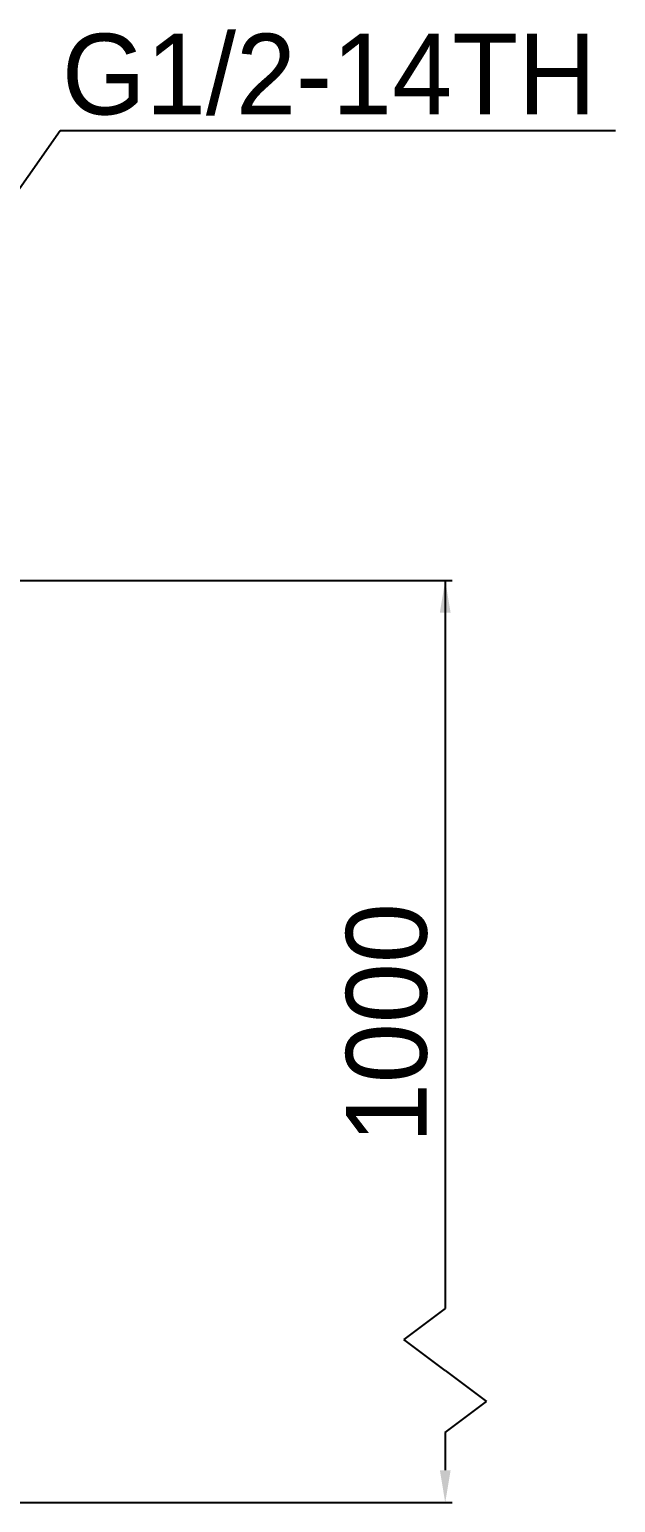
# Model space of a CAD drawing. Extents: x 4791 to 7950, y -233 to 2082.
# Drawn here: x 6835.4 to 6980.5, y 115 to 479.9 of the extents above; entities that cross this region are included whole.
import ezdxf
from ezdxf import colors
from ezdxf.entities.mleader import LeaderData, LeaderLine
from ezdxf.math import Vec2, Vec3

# ---------------------------------------------------------------- set-up
doc = ezdxf.new("R2010")
doc.units = 0
doc.header["$LTSCALE"] = 10
doc.header["$MEASUREMENT"] = 0
doc.layers.get('0').update_dxf_attribs({"linetype": 'CONTINUOUS'})
doc.styles.add('Daelim Dimension', font='')
doc.styles.get("Standard").update_dxf_attribs({"font": ''})
doc.styles.get('Daelim Dimension').set_extended_font_data('나눔고딕')
doc.styles.get('Standard').set_extended_font_data('나눔고딕')

msp = doc.modelspace()

# ---------------------------------------------------------------- linework, layer by layer
at = {"color": 5, "ltscale": 0.5}
for p, q in [((6759.14, 343.42), (6940.04, 343.42)), ((6938.31, 343.42), (6938.31, 163.05)), ((6938.31, 163.05), (6928.09, 155.37)), ((6938.31, 147.7), (6928.09, 155.37)), ((6938.31, 147.7), (6948.52, 140.02)), ((6938.31, 132.35), (6948.52, 140.02)), ((6938.31, 132.35), (6938.31, 123)), ((6759.14, 115.03), (6940.04, 115.04))]:
    msp.add_line(p, q, dxfattribs=at)
for points in [[(6936.97, 335.42), (6939.64, 335.42), (6938.31, 343.42)], [(6936.98, 123), (6939.64, 123), (6938.31, 115)]]:
    msp.add_solid(points, dxfattribs=at)

# ---------------------------------------------------------------- texts
at = {"color": 7, "ltscale": 0.5, "insert": (6923.88, 233.74), "char_height": 20, "attachment_point": 5, "rotation": 90, "style": 'Daelim Dimension'}
msp.add_mtext('\\A1;1000', dxfattribs=at)

# ---------------------------------------------------------------- leaders
at = {"ltscale": 0.5}
ml = msp.add_multileader_mtext('Standard', dxfattribs=at)
ml.set_content('G1/2-14TH', color=256)
ml.set_leader_properties(color=5)
ml.build(insert=Vec2(0, 0))
ml.multileader.update_dxf_attribs({"text_left_attachment_type": 6, "text_right_attachment_type": 6, "dogleg_length": 0.36, "arrow_head_size": 20})
ctx = ml.context
ctx.base_point, ctx.char_height, ctx.arrow_head_size, ctx.landing_gap_size, ctx.plane_origin = Vec3(6843.29, 454.82), 20, 20, 0.09, Vec3(6765.04, 343.68)
ctx.left_attachment, ctx.right_attachment = 6, 6
notes = []
notes.append((ctx, [(0, (1, 1, 0), (6842.93, 454.82), (1, 0), 0.36, [(0, [(6765.04, 343.68)], 0, [])])]))
ctx.mtext.insert, ctx.mtext.flow_direction = Vec3(6843.38, 478.82), 5
for ctx, leaders in notes:
    for number, flags, end, landing, length, lines in leaders:
        leader = LeaderData()
        leader.index, (leader.has_last_leader_line, leader.has_dogleg_vector, leader.attachment_direction) = number, flags
        leader.last_leader_point, leader.dogleg_vector, leader.dogleg_length = Vec3(end), Vec3(landing), length
        for number, points, colour, breaks in lines:
            line = LeaderLine()
            line.index, line.vertices, line.color, line.breaks = number, Vec3.list(points), colors.encode_raw_color(colour), breaks
            leader.lines.append(line)
        ctx.leaders.append(leader)

doc.saveas('drawing.dxf')
